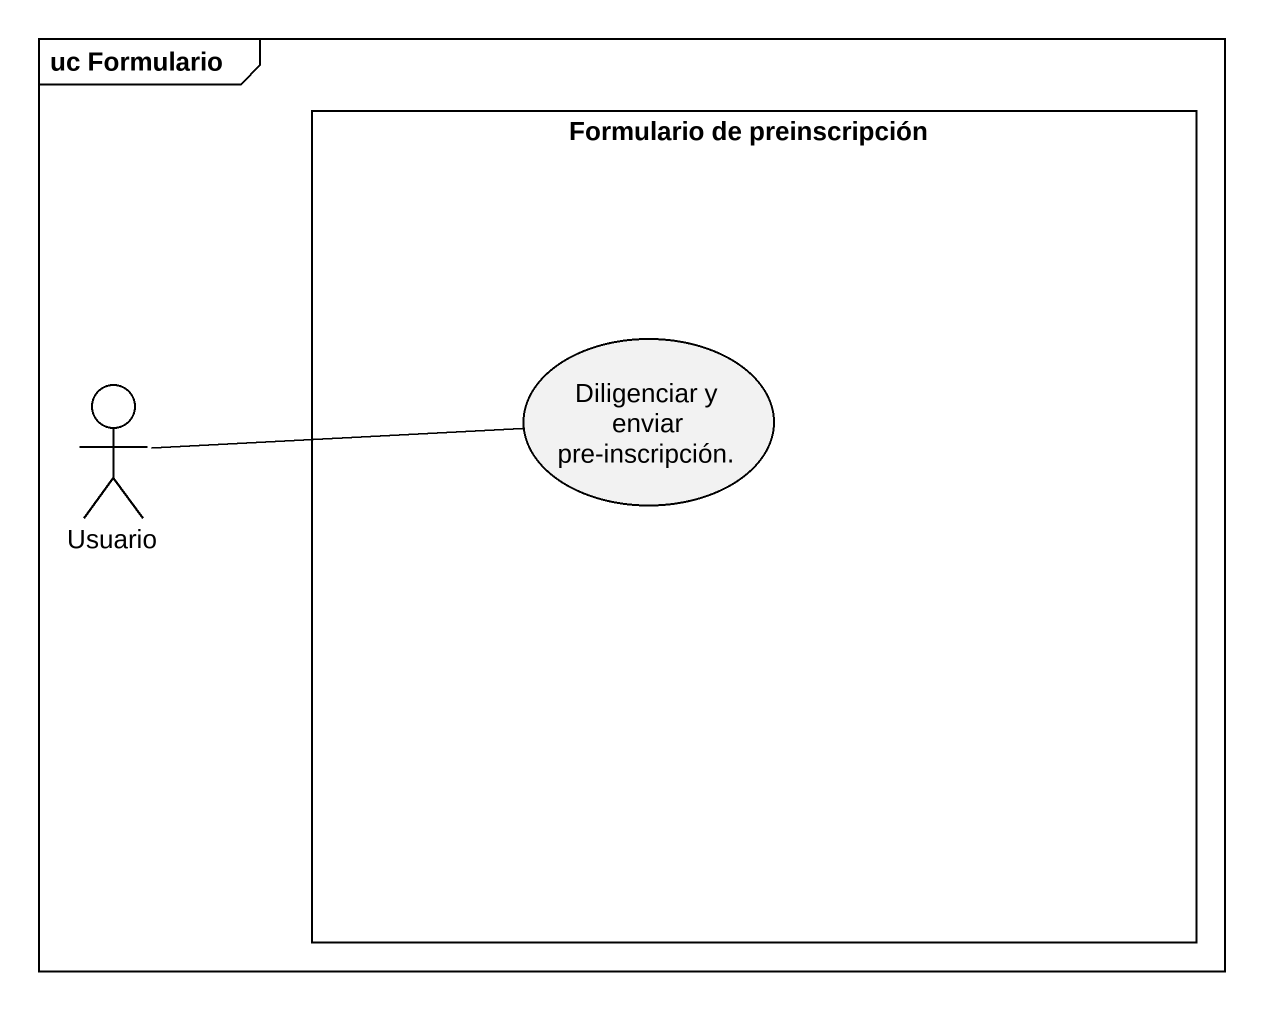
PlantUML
@startuml
mainframe uc Formulario
rectangle "Formulario de preinscripción" as Formulario_de_preinscripción {
  usecase "Diligenciar y enviar pre-inscripción." as Diligenciar_y_enviar_pre
}
actor Usuario
Diligenciar_y_enviar_pre -left- Usuario
@enduml
